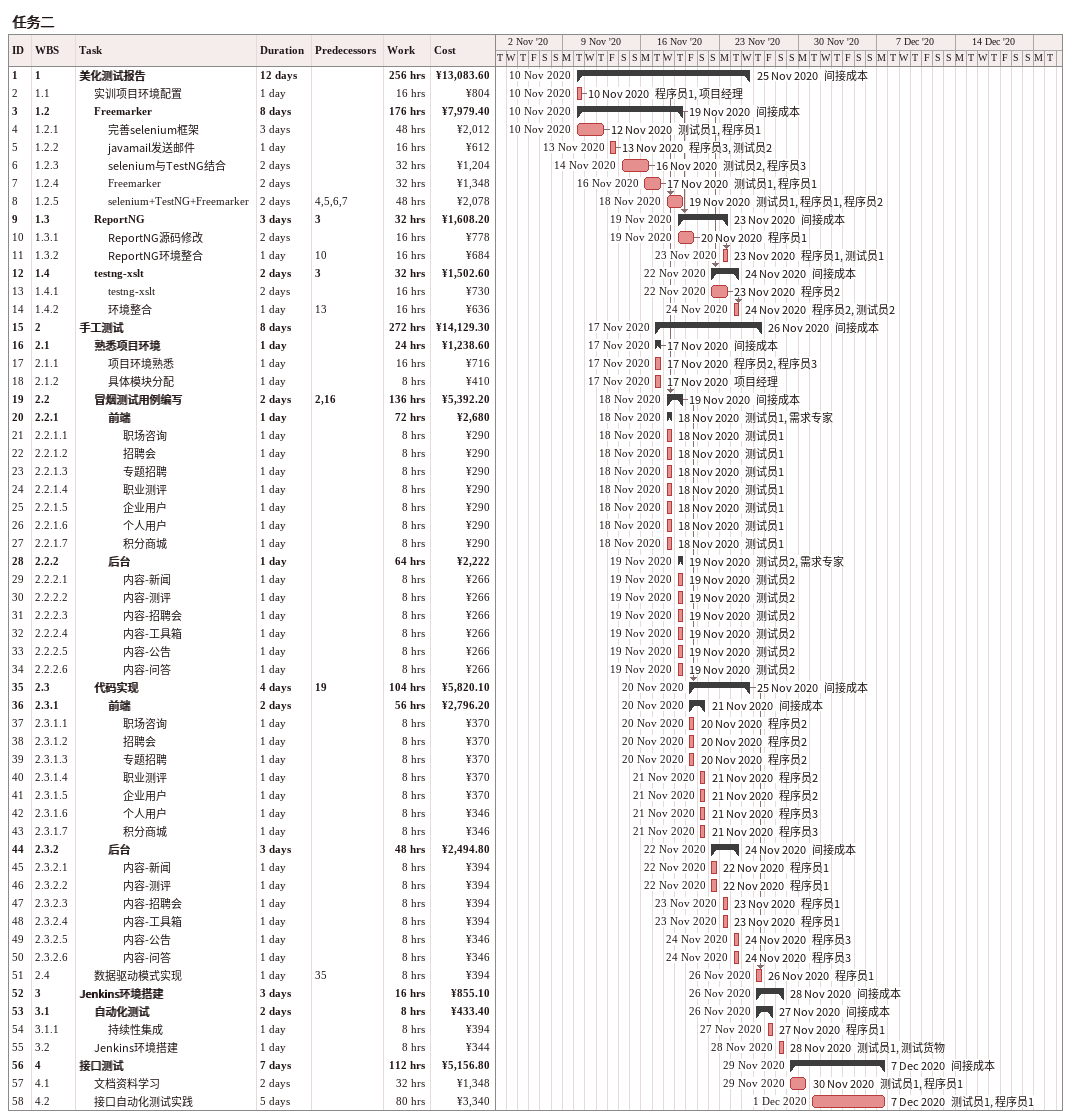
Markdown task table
任务二

| ID | WBS | Task | Duration | Start | Finish | Predecessors | Resources | Work (h) | Cost (¥) |
|---|---|---|---|---|---|---|---|---|---|
| 1 | 1 | **美化测试报告** | 12d | 2020-11-10 | 2020-11-25 |  | 间接成本 | 256 | 13083.60 |
| 2 | 1.1 | 实训项目环境配置 | 1d | 2020-11-10 | 2020-11-10 |  | 程序员1, 项目经理 | 16 | 804 |
| 3 | 1.2 | **Freemarker** | 8d | 2020-11-10 | 2020-11-19 |  | 间接成本 | 176 | 7979.40 |
| 4 | 1.2.1 | 完善selenium框架 | 3d | 2020-11-10 | 2020-11-12 |  | 测试员1, 程序员1 | 48 | 2012 |
| 5 | 1.2.2 | javamail发送邮件 | 1d | 2020-11-13 | 2020-11-13 |  | 程序员3, 测试员2 | 16 | 612 |
| 6 | 1.2.3 | selenium与TestNG结合 | 2d | 2020-11-14 | 2020-11-16 |  | 测试员2, 程序员3 | 32 | 1204 |
| 7 | 1.2.4 | Freemarker | 2d | 2020-11-16 | 2020-11-17 |  | 测试员1, 程序员1 | 32 | 1348 |
| 8 | 1.2.5 | selenium+TestNG+Freemarker | 2d | 2020-11-18 | 2020-11-19 | 4, 5, 6, 7 | 测试员1, 程序员1, 程序员2 | 48 | 2078 |
| 9 | 1.3 | **ReportNG** | 3d | 2020-11-19 | 2020-11-23 | 3 | 间接成本 | 32 | 1608.20 |
| 10 | 1.3.1 | ReportNG源码修改 | 2d | 2020-11-19 | 2020-11-20 |  | 程序员1 | 16 | 778 |
| 11 | 1.3.2 | ReportNG环境整合 | 1d | 2020-11-23 | 2020-11-23 | 10 | 程序员1, 测试员1 | 16 | 684 |
| 12 | 1.4 | **testng-xslt** | 2d | 2020-11-22 | 2020-11-24 | 3 | 间接成本 | 32 | 1502.60 |
| 13 | 1.4.1 | testng-xslt | 2d | 2020-11-22 | 2020-11-23 |  | 程序员2 | 16 | 730 |
| 14 | 1.4.2 | 环境整合 | 1d | 2020-11-24 | 2020-11-24 | 13 | 程序员2, 测试员2 | 16 | 636 |
| 15 | 2 | **手工测试** | 8d | 2020-11-17 | 2020-11-26 |  | 间接成本 | 272 | 14129.30 |
| 16 | 2.1 | **熟悉项目环境** | 1d | 2020-11-17 | 2020-11-17 |  | 间接成本 | 24 | 1238.60 |
| 17 | 2.1.1 | 项目环境熟悉 | 1d | 2020-11-17 | 2020-11-17 |  | 程序员2, 程序员3 | 16 | 716 |
| 18 | 2.1.2 | 具体模块分配 | 1d | 2020-11-17 | 2020-11-17 |  | 项目经理 | 8 | 410 |
| 19 | 2.2 | **冒烟测试用例编写** | 2d | 2020-11-18 | 2020-11-19 | 2, 16 | 间接成本 | 136 | 5392.20 |
| 20 | 2.2.1 | **前端** | 1d | 2020-11-18 | 2020-11-18 |  | 测试员1, 需求专家 | 72 | 2680 |
| 21 | 2.2.1.1 | 职场咨询 | 1d | 2020-11-18 | 2020-11-18 |  | 测试员1 | 8 | 290 |
| 22 | 2.2.1.2 | 招聘会 | 1d | 2020-11-18 | 2020-11-18 |  | 测试员1 | 8 | 290 |
| 23 | 2.2.1.3 | 专题招聘 | 1d | 2020-11-18 | 2020-11-18 |  | 测试员1 | 8 | 290 |
| 24 | 2.2.1.4 | 职业测评 | 1d | 2020-11-18 | 2020-11-18 |  | 测试员1 | 8 | 290 |
| 25 | 2.2.1.5 | 企业用户 | 1d | 2020-11-18 | 2020-11-18 |  | 测试员1 | 8 | 290 |
| 26 | 2.2.1.6 | 个人用户 | 1d | 2020-11-18 | 2020-11-18 |  | 测试员1 | 8 | 290 |
| 27 | 2.2.1.7 | 积分商城 | 1d | 2020-11-18 | 2020-11-18 |  | 测试员1 | 8 | 290 |
| 28 | 2.2.2 | **后台** | 1d | 2020-11-19 | 2020-11-19 |  | 测试员2, 需求专家 | 64 | 2222 |
| 29 | 2.2.2.1 | 内容-新闻 | 1d | 2020-11-19 | 2020-11-19 |  | 测试员2 | 8 | 266 |
| 30 | 2.2.2.2 | 内容-测评 | 1d | 2020-11-19 | 2020-11-19 |  | 测试员2 | 8 | 266 |
| 31 | 2.2.2.3 | 内容-招聘会 | 1d | 2020-11-19 | 2020-11-19 |  | 测试员2 | 8 | 266 |
| 32 | 2.2.2.4 | 内容-工具箱 | 1d | 2020-11-19 | 2020-11-19 |  | 测试员2 | 8 | 266 |
| 33 | 2.2.2.5 | 内容-公告 | 1d | 2020-11-19 | 2020-11-19 |  | 测试员2 | 8 | 266 |
| 34 | 2.2.2.6 | 内容-问答 | 1d | 2020-11-19 | 2020-11-19 |  | 测试员2 | 8 | 266 |
| 35 | 2.3 | **代码实现** | 4d | 2020-11-20 | 2020-11-25 | 19 | 间接成本 | 104 | 5820.10 |
| 36 | 2.3.1 | **前端** | 2d | 2020-11-20 | 2020-11-21 |  | 间接成本 | 56 | 2796.20 |
| 37 | 2.3.1.1 | 职场咨询 | 1d | 2020-11-20 | 2020-11-20 |  | 程序员2 | 8 | 370 |
| 38 | 2.3.1.2 | 招聘会 | 1d | 2020-11-20 | 2020-11-20 |  | 程序员2 | 8 | 370 |
| 39 | 2.3.1.3 | 专题招聘 | 1d | 2020-11-20 | 2020-11-20 |  | 程序员2 | 8 | 370 |
| 40 | 2.3.1.4 | 职业测评 | 1d | 2020-11-21 | 2020-11-21 |  | 程序员2 | 8 | 370 |
| 41 | 2.3.1.5 | 企业用户 | 1d | 2020-11-21 | 2020-11-21 |  | 程序员2 | 8 | 370 |
| 42 | 2.3.1.6 | 个人用户 | 1d | 2020-11-21 | 2020-11-21 |  | 程序员3 | 8 | 346 |
| 43 | 2.3.1.7 | 积分商城 | 1d | 2020-11-21 | 2020-11-21 |  | 程序员3 | 8 | 346 |
| 44 | 2.3.2 | **后台** | 3d | 2020-11-22 | 2020-11-24 |  | 间接成本 | 48 | 2494.80 |
| 45 | 2.3.2.1 | 内容-新闻 | 1d | 2020-11-22 | 2020-11-22 |  | 程序员1 | 8 | 394 |
| 46 | 2.3.2.2 | 内容-测评 | 1d | 2020-11-22 | 2020-11-22 |  | 程序员1 | 8 | 394 |
| 47 | 2.3.2.3 | 内容-招聘会 | 1d | 2020-11-23 | 2020-11-23 |  | 程序员1 | 8 | 394 |
| 48 | 2.3.2.4 | 内容-工具箱 | 1d | 2020-11-23 | 2020-11-23 |  | 程序员1 | 8 | 394 |
| 49 | 2.3.2.5 | 内容-公告 | 1d | 2020-11-24 | 2020-11-24 |  | 程序员3 | 8 | 346 |
| 50 | 2.3.2.6 | 内容-问答 | 1d | 2020-11-24 | 2020-11-24 |  | 程序员3 | 8 | 346 |
| 51 | 2.4 | 数据驱动模式实现 | 1d | 2020-11-26 | 2020-11-26 | 35 | 程序员1 | 8 | 394 |
| 52 | 3 | **Jenkins环境搭建** | 3d | 2020-11-26 | 2020-11-28 |  | 间接成本 | 16 | 855.10 |
| 53 | 3.1 | **自动化测试** | 2d | 2020-11-26 | 2020-11-27 |  | 间接成本 | 8 | 433.40 |
| 54 | 3.1.1 | 持续性集成 | 1d | 2020-11-27 | 2020-11-27 |  | 程序员1 | 8 | 394 |
| 55 | 3.2 | Jenkins环境搭建 | 1d | 2020-11-28 | 2020-11-28 |  | 测试员1, 测试货物 | 8 | 344 |
| 56 | 4 | **接口测试** | 7d | 2020-11-29 | 2020-12-07 |  | 间接成本 | 112 | 5156.80 |
| 57 | 4.1 | 文档资料学习 | 2d | 2020-11-29 | 2020-11-30 |  | 测试员1, 程序员1 | 32 | 1348 |
| 58 | 4.2 | 接口自动化测试实践 | 5d | 2020-12-01 | 2020-12-07 |  | 测试员1, 程序员1 | 80 | 3340 |
